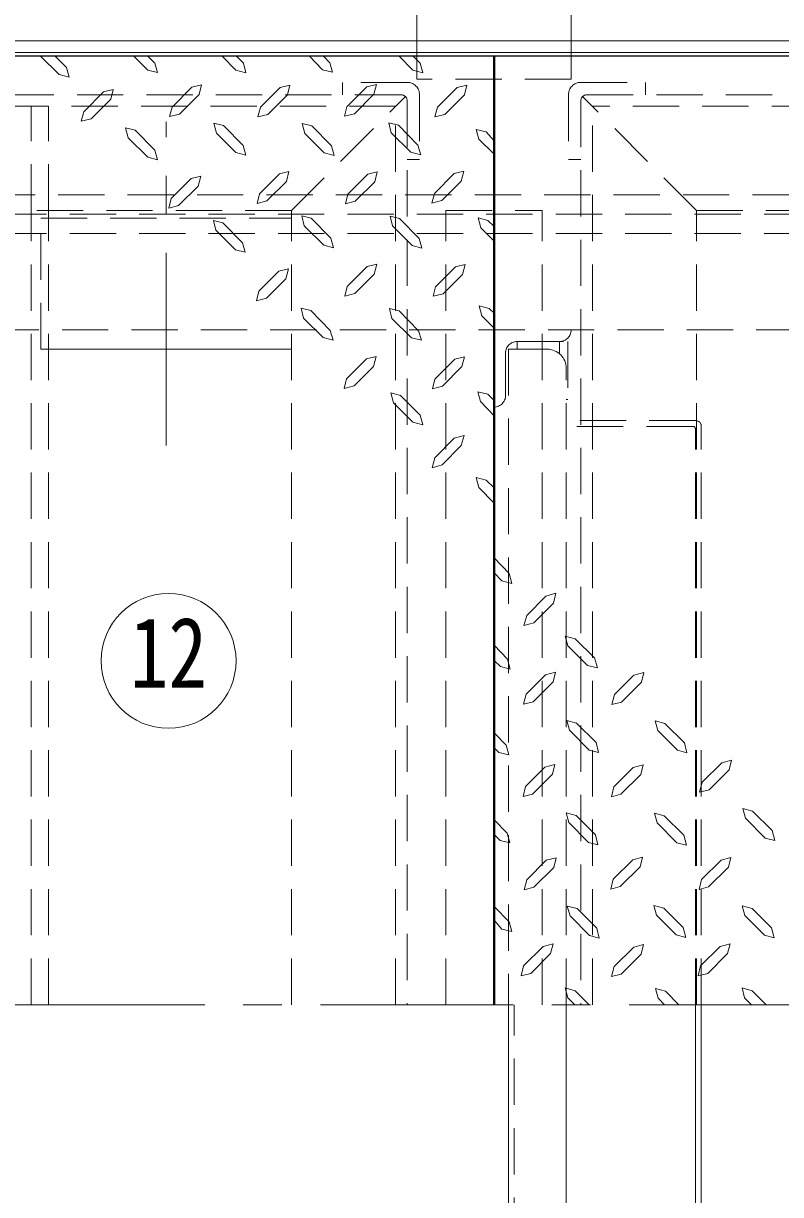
# Model space of a CAD drawing. Units: millimetres at full size, sheet at 1:10; details may follow other scales. Extents: x -2126 to 1924, y -1326 to 1484.
# Drawn here: x -1367 to -1170.7, y 897.3 to 1201 of the extents above; entities that cross this region are included whole.
import ezdxf
from ezdxf.enums import TextEntityAlignment as Align

# ---------------------------------------------------------------- set-up
doc = ezdxf.new("R2010")
doc.units = ezdxf.units.MM
doc.header["$LTSCALE"] = 10
doc.linetypes.add('CHAIN1', pattern=[8, 5, -1, 1, -1])
doc.linetypes.add('DASHED1', pattern=[1.8, 1.2, -0.6])
doc.layers.add('0-0_ﾚｲﾔ1', color=4, linetype='Continuous', lineweight=9)
doc.layers.add('0-6_補助線', color=4, linetype='Continuous', lineweight=9)
doc.styles.add('ＭＳ ゴシック', font='')
doc.styles.get('ＭＳ ゴシック').set_extended_font_data('MS Gothic')

msp = doc.modelspace()

# ---------------------------------------------------------------- linework, layer by layer
at = {"layer": '0-0_ﾚｲﾔ1'}
for p, q in [((-1264.97, 1226.55), (-1264.97, 1196.55)), ((-1224.97, 1226.55), (-1224.97, 1196.55)), ((-1362.52, 1192.55), (-1357.67, 1187.8)), ((-1338.38, 1192.55), (-1334.76, 1188.93)), ((-1334.68, 1192.55), (-1332.92, 1190.78)), ((-1332.92, 1190.78), (-1332.19, 1188.29)), ((-1315.48, 1192.55), (-1311.86, 1188.93)), ((-1311.7, 1192.55), (-1309.93, 1190.78)), ((-1309.93, 1190.78), (-1309.29, 1188.21)), ((-1292.84, 1192.55), (-1289.44, 1189.01)), ((-1289.2, 1192.55), (-1287.51, 1190.86)), ((-1287.51, 1190.86), (-1286.87, 1188.37)), ((-1269.6, 1192.55), (-1265.98, 1188.93)), ((-1265.9, 1192.55), (-1264.13, 1190.78)), ((-1264.13, 1190.78), (-1263.41, 1188.21)), ((-1332.19, 1188.29), (-1334.76, 1188.93)), ((-1309.29, 1188.21), (-1311.86, 1188.93)), ((-1286.87, 1188.37), (-1289.44, 1189.01)), ((-1263.41, 1188.21), (-1265.98, 1188.93)), ((-1326.49, 1177.52), (-1321.43, 1182.58)), ((-1303.59, 1177.44), (-1298.52, 1182.5)), ((-1281.17, 1177.6), (-1276.1, 1182.66)), ((-1257.7, 1177.44), (-1252.64, 1182.5)), ((-1349.39, 1176.31), (-1344.33, 1181.38)), ((-1328.42, 1179.37), (-1329.06, 1176.88)), ((-1305.51, 1179.29), (-1306.16, 1176.8)), ((-1283.1, 1179.45), (-1283.74, 1176.96)), ((-1259.63, 1179.29), (-1260.27, 1176.8)), ((-1351.32, 1178.16), (-1351.96, 1175.67)), ((-1349.39, 1176.31), (-1351.96, 1175.67)), ((-1326.49, 1177.52), (-1329.06, 1176.88)), ((-1303.59, 1177.44), (-1306.16, 1176.8)), ((-1281.17, 1177.6), (-1283.74, 1176.96)), ((-1257.7, 1177.44), (-1260.27, 1176.8)), ((-1339.83, 1171.41), (-1340.47, 1173.98)), ((-1337.98, 1173.34), (-1340.47, 1173.98)), ((-1337.98, 1173.34), (-1332.92, 1168.2)), ((-1316.93, 1172.62), (-1317.57, 1175.19)), ((-1315.08, 1174.55), (-1317.57, 1175.19)), ((-1316.93, 1172.62), (-1311.86, 1167.55)), ((-1315.08, 1174.55), (-1310.01, 1169.4)), ((-1294.02, 1172.54), (-1294.67, 1175.11)), ((-1292.18, 1174.47), (-1294.67, 1175.11)), ((-1294.02, 1172.54), (-1288.96, 1167.47)), ((-1292.18, 1174.47), (-1287.11, 1169.32)), ((-1271.6, 1172.7), (-1272.25, 1175.27)), ((-1269.76, 1174.63), (-1272.25, 1175.27)), ((-1271.6, 1172.7), (-1266.54, 1167.64)), ((-1269.76, 1174.63), (-1264.69, 1169.48)), ((-1247.01, 1172.94), (-1249.59, 1173.58)), ((-1248.86, 1171.01), (-1249.59, 1173.58)), ((-1247.01, 1172.94), (-1244.97, 1170.6)), ((-1339.83, 1171.41), (-1334.76, 1166.35)), ((-1264.69, 1169.48), (-1263.97, 1166.99)), ((-1248.86, 1171.01), (-1244.97, 1167.11)), ((-1332.92, 1168.2), (-1332.19, 1165.71)), ((-1309.29, 1166.91), (-1311.86, 1167.55)), ((-1310.01, 1169.4), (-1309.29, 1166.91)), ((-1286.39, 1166.83), (-1288.96, 1167.47)), ((-1287.11, 1169.32), (-1286.39, 1166.83)), ((-1263.97, 1166.99), (-1266.54, 1167.64)), ((-1332.19, 1165.71), (-1334.76, 1166.35)), ((-1326.73, 1153.81), (-1321.67, 1158.88)), ((-1303.83, 1155.02), (-1298.76, 1160.08)), ((-1280.93, 1154.94), (-1275.86, 1160)), ((-1258.51, 1155.1), (-1253.44, 1160.16)), ((-1328.66, 1155.66), (-1329.3, 1153.17)), ((-1305.76, 1156.87), (-1306.4, 1154.38)), ((-1303.83, 1155.02), (-1306.4, 1154.38)), ((-1282.85, 1156.79), (-1283.5, 1154.3)), ((-1280.93, 1154.94), (-1283.5, 1154.3)), ((-1260.43, 1156.95), (-1261.08, 1154.46)), ((-1258.51, 1155.1), (-1261.08, 1154.46)), ((-1326.73, 1153.81), (-1329.3, 1153.17)), ((-1317.09, 1147.39), (-1317.73, 1149.96)), ((-1315.24, 1149.31), (-1317.73, 1149.96)), ((-1315.24, 1149.31), (-1310.18, 1144.17)), ((-1294.18, 1148.59), (-1294.83, 1151.16)), ((-1292.34, 1150.52), (-1294.83, 1151.16)), ((-1294.18, 1148.59), (-1289.12, 1143.53)), ((-1292.34, 1150.52), (-1287.27, 1145.38)), ((-1271.28, 1148.51), (-1271.93, 1151.08)), ((-1269.43, 1150.44), (-1271.93, 1151.08)), ((-1271.28, 1148.51), (-1266.22, 1143.45)), ((-1269.43, 1150.44), (-1264.37, 1145.3)), ((-1246.53, 1149.96), (-1249.1, 1150.6)), ((-1248.38, 1148.03), (-1249.1, 1150.6)), ((-1246.53, 1149.96), (-1244.97, 1148.39)), ((-1317.09, 1147.39), (-1312.02, 1142.32)), ((-1287.27, 1145.38), (-1286.55, 1142.89)), ((-1264.37, 1145.3), (-1263.65, 1142.8)), ((-1248.38, 1148.03), (-1244.97, 1144.61)), ((-1309.45, 1141.68), (-1312.02, 1142.32)), ((-1310.18, 1144.17), (-1309.45, 1141.68)), ((-1286.55, 1142.89), (-1289.12, 1143.53)), ((-1263.65, 1142.8), (-1266.22, 1143.45)), ((-1281.09, 1130.99), (-1276.02, 1136.05)), ((-1303.99, 1129.79), (-1298.93, 1134.85)), ((-1258.18, 1130.91), (-1253.12, 1135.97)), ((-1305.92, 1131.64), (-1306.56, 1129.14)), ((-1283.01, 1132.84), (-1283.66, 1130.35)), ((-1281.09, 1130.99), (-1283.66, 1130.35)), ((-1260.11, 1132.76), (-1260.76, 1130.27)), ((-1258.18, 1130.91), (-1260.76, 1130.27)), ((-1303.99, 1129.79), (-1306.56, 1129.14)), ((-1294.35, 1124.64), (-1294.99, 1127.22)), ((-1292.5, 1126.57), (-1294.99, 1127.22)), ((-1271.44, 1124.56), (-1272.09, 1127.14)), ((-1269.6, 1126.49), (-1272.09, 1127.14)), ((-1246.21, 1127.14), (-1248.78, 1127.78)), ((-1248.14, 1125.21), (-1248.78, 1127.78)), ((-1246.21, 1127.14), (-1244.97, 1125.89)), ((-1294.35, 1124.64), (-1289.28, 1119.58)), ((-1292.5, 1126.57), (-1287.43, 1121.43)), ((-1271.44, 1124.56), (-1266.38, 1119.5)), ((-1269.6, 1126.49), (-1264.53, 1121.35)), ((-1248.14, 1125.21), (-1244.97, 1122.03)), ((-1287.43, 1121.43), (-1286.71, 1118.94)), ((-1264.53, 1121.35), (-1263.81, 1118.86)), ((-1286.71, 1118.94), (-1289.28, 1119.58)), ((-1263.81, 1118.86), (-1266.38, 1119.5)), ((-1362.47, 1116.55), (-1297.47, 1116.55)), ((-1281.25, 1107.05), (-1276.18, 1112.11)), ((-1258.35, 1106.97), (-1253.28, 1112.03)), ((-1283.18, 1108.89), (-1283.82, 1106.4)), ((-1260.27, 1108.81), (-1260.92, 1106.32)), ((-1281.25, 1107.05), (-1283.82, 1106.4)), ((-1258.35, 1106.97), (-1260.92, 1106.32)), ((-1269.19, 1104.55), (-1271.76, 1105.2)), ((-1271.04, 1102.63), (-1271.76, 1105.2)), ((-1271.04, 1102.63), (-1265.98, 1097.64)), ((-1269.19, 1104.55), (-1264.13, 1099.49)), ((-1246.61, 1104.88), (-1249.18, 1105.52)), ((-1248.46, 1102.95), (-1249.18, 1105.52)), ((-1248.46, 1102.95), (-1244.97, 1099.31)), ((-1246.61, 1104.88), (-1244.97, 1103.23)), ((-1263.41, 1096.92), (-1265.98, 1097.64)), ((-1264.13, 1099.49), (-1263.41, 1096.92)), ((-1260.35, 1088.4), (-1255.29, 1093.47)), ((-1258.43, 1086.55), (-1253.44, 1091.62)), ((-1260.35, 1088.4), (-1261, 1085.83)), ((-1258.43, 1086.55), (-1261, 1085.83)), ((-1247.01, 1082.62), (-1249.59, 1083.26)), ((-1248.86, 1080.69), (-1249.59, 1083.26)), ((-1247.01, 1082.62), (-1244.97, 1080.57)), ((-1248.86, 1080.69), (-1244.97, 1076.64)), ((-1241.07, 1058.4), (-1244.97, 1062.46)), ((-1242.92, 1056.47), (-1244.97, 1058.52)), ((-1241.07, 1058.4), (-1240.35, 1055.83)), ((-1242.92, 1056.47), (-1240.35, 1055.83)), ((-1231.51, 1052.54), (-1236.49, 1047.47)), ((-1231.51, 1052.54), (-1228.93, 1053.26)), ((-1229.58, 1050.69), (-1228.93, 1053.26)), ((-1229.58, 1050.69), (-1234.64, 1045.63)), ((-1226.52, 1042.17), (-1223.95, 1041.45)), ((-1225.8, 1039.6), (-1226.52, 1042.17)), ((-1241.47, 1036.14), (-1244.97, 1039.78)), ((-1220.74, 1034.54), (-1225.8, 1039.6)), ((-1218.89, 1036.47), (-1223.95, 1041.45)), ((-1243.32, 1034.22), (-1244.97, 1035.86)), ((-1241.47, 1036.14), (-1240.75, 1033.57)), ((-1218.89, 1036.47), (-1218.17, 1033.89)), ((-1243.32, 1034.22), (-1240.75, 1033.57)), ((-1231.59, 1032.13), (-1229.01, 1032.77)), ((-1229.66, 1030.28), (-1229.01, 1032.77)), ((-1220.74, 1034.54), (-1218.17, 1033.89)), ((-1231.59, 1032.13), (-1236.65, 1027.06)), ((-1208.68, 1032.05), (-1213.75, 1026.98)), ((-1208.68, 1032.05), (-1206.11, 1032.69)), ((-1206.76, 1030.2), (-1206.11, 1032.69)), ((-1226.12, 1020.23), (-1223.55, 1019.59)), ((-1225.4, 1017.74), (-1226.12, 1020.23)), ((-1220.34, 1012.6), (-1225.4, 1017.74)), ((-1218.49, 1014.53), (-1223.55, 1019.59)), ((-1203.22, 1020.15), (-1200.65, 1019.51)), ((-1202.5, 1017.66), (-1203.22, 1020.15)), ((-1197.43, 1012.52), (-1202.5, 1017.66)), ((-1195.59, 1014.45), (-1200.65, 1019.51)), ((-1241.79, 1013.89), (-1244.97, 1017.06)), ((-1218.49, 1014.53), (-1217.85, 1011.96)), ((-1243.72, 1011.96), (-1244.97, 1013.2)), ((-1243.72, 1011.96), (-1241.15, 1011.31)), ((-1241.79, 1013.89), (-1241.15, 1011.31)), ((-1220.34, 1012.6), (-1217.85, 1011.96)), ((-1197.43, 1012.52), (-1194.94, 1011.88)), ((-1195.59, 1014.45), (-1194.94, 1011.88)), ((-1231.75, 1008.18), (-1229.18, 1008.82)), ((-1229.82, 1006.33), (-1229.18, 1008.82)), ((-1208.85, 1008.1), (-1206.27, 1008.74)), ((-1206.92, 1006.25), (-1206.27, 1008.74)), ((-1185.94, 1009.3), (-1191.01, 1004.24)), ((-1185.94, 1009.3), (-1183.37, 1009.95)), ((-1184.01, 1007.46), (-1183.37, 1009.95)), ((-1231.75, 1008.18), (-1236.81, 1003.12)), ((-1208.85, 1008.1), (-1213.91, 1003.04)), ((-1180.48, 997.41), (-1177.91, 996.77)), ((-1179.76, 994.92), (-1180.48, 997.41)), ((-1172.85, 991.71), (-1177.91, 996.77)), ((-1241.55, 991.06), (-1244.97, 994.48)), ((-1226.28, 996.29), (-1223.71, 995.64)), ((-1225.56, 993.8), (-1226.28, 996.29)), ((-1220.5, 988.65), (-1225.56, 993.8)), ((-1218.65, 990.58), (-1223.71, 995.64)), ((-1203.38, 996.21), (-1200.81, 995.56)), ((-1202.66, 993.72), (-1203.38, 996.21)), ((-1197.6, 988.57), (-1202.66, 993.72)), ((-1195.75, 990.5), (-1200.81, 995.56)), ((-1174.69, 989.78), (-1179.76, 994.92)), ((-1243.4, 989.14), (-1244.97, 990.7)), ((-1241.55, 991.06), (-1240.83, 988.49)), ((-1218.65, 990.58), (-1218.01, 988.01)), ((-1195.75, 990.5), (-1195.1, 987.93)), ((-1172.85, 991.71), (-1172.2, 989.14)), ((-1243.4, 989.14), (-1240.83, 988.49)), ((-1220.5, 988.65), (-1218.01, 988.01)), ((-1197.6, 988.57), (-1195.1, 987.93)), ((-1174.69, 989.78), (-1172.2, 989.14)), ((-1231.43, 983.99), (-1228.85, 984.64)), ((-1229.5, 982.14), (-1228.85, 984.64)), ((-1209.01, 984.15), (-1214.07, 979.09)), ((-1209.01, 984.15), (-1206.43, 984.8)), ((-1207.08, 982.3), (-1206.43, 984.8)), ((-1186.1, 984.07), (-1183.53, 984.72)), ((-1184.18, 982.22), (-1183.53, 984.72)), ((-1231.43, 983.99), (-1236.49, 978.93)), ((-1186.1, 984.07), (-1191.17, 979.01)), ((-1225.96, 972.1), (-1223.39, 971.46)), ((-1225.24, 969.61), (-1225.96, 972.1)), ((-1203.54, 972.26), (-1200.97, 971.62)), ((-1202.82, 969.77), (-1203.54, 972.26)), ((-1180.64, 972.18), (-1178.07, 971.54)), ((-1179.92, 969.69), (-1180.64, 972.18)), ((-1241.07, 968.08), (-1244.97, 971.98)), ((-1220.18, 964.47), (-1225.24, 969.61)), ((-1218.33, 966.39), (-1223.39, 971.46)), ((-1197.76, 964.63), (-1202.82, 969.77)), ((-1195.91, 966.55), (-1200.97, 971.62)), ((-1174.85, 964.55), (-1179.92, 969.69)), ((-1173.01, 966.47), (-1178.07, 971.54)), ((-1242.92, 966.15), (-1244.97, 968.49)), ((-1242.92, 966.15), (-1240.35, 965.51)), ((-1241.07, 968.08), (-1240.35, 965.51)), ((-1218.33, 966.39), (-1217.68, 963.82)), ((-1195.91, 966.55), (-1195.26, 963.98)), ((-1173.01, 966.47), (-1172.36, 963.9)), ((-1220.18, 964.47), (-1217.68, 963.82)), ((-1197.76, 964.63), (-1195.26, 963.98)), ((-1174.85, 964.55), (-1172.36, 963.9)), ((-1232.23, 961.65), (-1237.29, 956.59)), ((-1232.23, 961.65), (-1229.66, 962.3)), ((-1230.3, 959.8), (-1229.66, 962.3)), ((-1208.76, 961.49), (-1213.83, 956.43)), ((-1208.76, 961.49), (-1206.19, 962.14)), ((-1206.84, 959.64), (-1206.19, 962.14)), ((-1186.35, 961.65), (-1191.41, 956.59)), ((-1186.35, 961.65), (-1183.77, 962.3)), ((-1184.42, 959.8), (-1183.77, 962.3)), ((-1226.52, 950.89), (-1223.95, 950.16)), ((-1225.8, 948.31), (-1226.52, 950.89)), ((-1180.64, 950.89), (-1178.07, 950.16)), ((-1180, 948.31), (-1180.64, 950.89)), ((-1224.03, 946.55), (-1225.8, 948.31)), ((-1220.34, 946.55), (-1223.95, 950.16)), ((-1203.06, 950.72), (-1200.49, 950.08)), ((-1202.42, 948.23), (-1203.06, 950.72)), ((-1200.73, 946.55), (-1202.42, 948.23)), ((-1197.09, 946.55), (-1200.49, 950.08)), ((-1178.23, 946.55), (-1180, 948.31)), ((-1174.45, 946.55), (-1178.07, 950.16)), ((-1192.72, 946.55), (-1192.72, 797.3)), ((-1191.22, 946.55), (-1191.22, 796.55))]:
    msp.add_line(p, q, dxfattribs=at)
at = {"layer": '0-0_ﾚｲﾔ1', "color": 7, "lineweight": 18}
for p, q in [((-819.97, 1196.55), (-1669.97, 1196.55)), ((-822.97, 1193.55), (-1666.97, 1193.55)), ((-1241.22, 776.55), (-1241.22, 946.55)), ((-1226.22, 946.55), (-1226.22, 781.55))]:
    msp.add_line(p, q, dxfattribs=at)
at = {"layer": '0-0_ﾚｲﾔ1', "linetype": 'DASHED1'}
for p, q in [((-1264.97, 1196.55), (-1264.97, 1186.55)), ((-1224.97, 1196.55), (-1224.97, 1186.55)), ((-1284.27, 1185.75), (-1284.27, 1182.55)), ((-1267.47, 1185.75), (-1284.27, 1185.75)), ((-1224.97, 1186.55), (-1264.97, 1186.55)), ((-1222.47, 1185.75), (-1205.67, 1185.75)), ((-1205.67, 1185.75), (-1205.67, 1182.55)), ((-1264.27, 1182.55), (-1264.27, 1165.75)), ((-1225.67, 1182.55), (-1225.67, 1165.75)), ((-1270.47, 1179.55), (-1652.97, 1179.55)), ((-1364.97, 1152.55), (-1364.97, 1179.55)), ((-1360.47, 1152.55), (-1360.47, 1179.55)), ((-1270.47, 946.55), (-1270.47, 1179.55)), ((-836.97, 1179.55), (-1219.47, 1179.55)), ((-1219.47, 946.55), (-1219.47, 1179.55)), ((-1267.47, 1165.75), (-1264.27, 1165.75)), ((-1222.47, 1165.75), (-1225.67, 1165.75)), ((-859.97, 1156.55), (-1629.97, 1156.55)), ((-1624.97, 1151.55), (-864.97, 1151.55)), ((-1624.97, 1146.55), (-864.97, 1146.55)), ((-1244.97, 1101.55), (-1244.97, 1121.55)), ((-1238.97, 1118.55), (-1225.84, 1118.55)), ((-1238.97, 1116.55), (-1238.97, 1118.55)), ((-1227.97, 1118.55), (-1227.97, 1115.35)), ((-1225.84, 1118.55), (-1225.84, 1103.55)), ((-1241.97, 1115.55), (-1241.97, 1104.55)), ((-1231.22, 1116.55), (-1241.22, 1116.55)), ((-1241.22, 1116.55), (-1241.22, 946.55)), ((-1226.22, 946.55), (-1226.22, 1111.55)), ((-1226.22, 1103.55), (-1225.84, 1103.55)), ((-1192.72, 1098.05), (-1226.22, 1098.05)), ((-1193.47, 1096.55), (-1226.22, 1096.55)), ((-1191.22, 946.55), (-1191.22, 1096.55)), ((-1192.72, 946.55), (-1192.72, 1095.8)), ((-1239.72, 776.55), (-1239.72, 946.55))]:
    msp.add_line(p, q, dxfattribs=at)
at = {"layer": '0-0_ﾚｲﾔ1', "color": 5, "lineweight": 25}
msp.add_line((-823.97, 1192.55), (-1665.97, 1192.55), dxfattribs=at)
at = {"layer": '0-0_ﾚｲﾔ1', "color": 1, "lineweight": 40}
msp.add_line((-1244.97, 946.55), (-1244.97, 1192.55), dxfattribs=at)
at = {"layer": '0-0_ﾚｲﾔ1', "color": 7, "linetype": 'DASHED1', "lineweight": 18}
for p, q in [((-1269.07, 1182.55), (-1655.97, 1182.55)), ((-1297.47, 1152.55), (-1267.93, 1182.08)), ((-1192.47, 1152.55), (-1222, 1182.08)), ((-1220.87, 1182.55), (-835.57, 1182.55)), ((-1267.47, 1180.95), (-1267.47, 946.55)), ((-1222.47, 1180.95), (-1222.47, 946.55)), ((-1297.47, 1152.55), (-1625.97, 1152.55)), ((-1364.97, 946.55), (-1364.97, 1152.55)), ((-1360.47, 946.55), (-1360.47, 1152.55)), ((-1297.47, 946.55), (-1297.47, 1152.55)), ((-1257.47, 1152.55), (-1232.47, 1152.55)), ((-1257.47, 946.55), (-1257.47, 1152.55)), ((-1232.47, 946.55), (-1232.47, 1152.55)), ((-1192.47, 1152.55), (-863.97, 1152.55)), ((-1192.47, 946.55), (-1192.47, 1152.55))]:
    msp.add_line(p, q, dxfattribs=at)
at = {"layer": '0-0_ﾚｲﾔ1', "linetype": 'CHAIN1'}
msp.add_line((-2009.97, 946.55), (-474.97, 946.55), dxfattribs=at)
at = {"layer": '0-0_ﾚｲﾔ1'}
for points in [[(-1358.71, 1192.55), (-1355.82, 1189.65), (-1355.1, 1187.08), (-1357.67, 1187.8)], [(-1328.42, 1179.37), (-1323.27, 1184.51), (-1320.78, 1185.15), (-1321.43, 1182.58)], [(-1305.51, 1179.29), (-1300.37, 1184.43), (-1297.88, 1185.07), (-1298.52, 1182.5)], [(-1283.1, 1179.45), (-1277.95, 1184.59), (-1275.46, 1185.23), (-1276.1, 1182.66)], [(-1259.63, 1179.29), (-1254.49, 1184.43), (-1252, 1185.07), (-1252.64, 1182.5)], [(-1351.32, 1178.16), (-1346.18, 1183.3), (-1343.68, 1183.95), (-1344.33, 1181.38)], [(-1328.66, 1155.66), (-1323.51, 1160.8), (-1321.02, 1161.45), (-1321.67, 1158.88)], [(-1305.76, 1156.87), (-1300.61, 1162.01), (-1298.12, 1162.65), (-1298.76, 1160.08)], [(-1282.85, 1156.79), (-1277.71, 1161.93), (-1275.22, 1162.57), (-1275.86, 1160)], [(-1260.43, 1156.95), (-1255.29, 1162.09), (-1252.8, 1162.73), (-1253.44, 1160.16)], [(-1305.92, 1131.64), (-1300.77, 1136.78), (-1298.28, 1137.42), (-1298.93, 1134.85)], [(-1283.01, 1132.84), (-1277.87, 1137.98), (-1275.38, 1138.63), (-1276.02, 1136.05)], [(-1260.11, 1132.76), (-1254.97, 1137.9), (-1252.48, 1138.55), (-1253.12, 1135.97)], [(-1283.18, 1108.89), (-1278.03, 1114.04), (-1275.54, 1114.68), (-1276.18, 1112.11)], [(-1260.27, 1108.81), (-1255.13, 1113.96), (-1252.64, 1114.6), (-1253.28, 1112.03)], [(-1255.29, 1093.47), (-1252.72, 1094.19), (-1253.44, 1091.62)], [(-1234.64, 1045.63), (-1237.21, 1044.9), (-1236.49, 1047.47)], [(-1229.66, 1030.28), (-1234.8, 1025.14), (-1237.29, 1024.49), (-1236.65, 1027.06)], [(-1206.76, 1030.2), (-1211.9, 1025.05), (-1214.39, 1024.41), (-1213.75, 1026.98)], [(-1229.82, 1006.33), (-1234.96, 1001.19), (-1237.45, 1000.55), (-1236.81, 1003.12)], [(-1206.92, 1006.25), (-1212.06, 1001.11), (-1214.55, 1000.47), (-1213.91, 1003.04)], [(-1184.01, 1007.46), (-1189.16, 1002.31), (-1191.65, 1001.67), (-1191.01, 1004.24)], [(-1229.5, 982.14), (-1234.64, 977), (-1237.13, 976.36), (-1236.49, 978.93)], [(-1207.08, 982.3), (-1212.22, 977.16), (-1214.71, 976.52), (-1214.07, 979.09)], [(-1184.18, 982.22), (-1189.32, 977.08), (-1191.81, 976.44), (-1191.17, 979.01)], [(-1230.3, 959.8), (-1235.44, 954.66), (-1237.93, 954.02), (-1237.29, 956.59)], [(-1206.84, 959.64), (-1211.98, 954.5), (-1214.47, 953.86), (-1213.83, 956.43)], [(-1184.42, 959.8), (-1189.56, 954.66), (-1192.05, 954.02), (-1191.41, 956.59)]]:
    msp.add_lwpolyline(points, dxfattribs=at)
at = {"layer": '0-0_ﾚｲﾔ1', "linetype": 'DASHED1'}
msp.add_lwpolyline([(-894.97, 946.55), (-894.97, 1121.55), (-1594.97, 1121.55)], dxfattribs=at)
at = {"layer": '0-0_ﾚｲﾔ1', "color": 7, "lineweight": 18}
msp.add_circle((-1329.35, 1035.73), 17.5, dxfattribs=at)
at = {"layer": '0-0_ﾚｲﾔ1', "linetype": 'DASHED1'}
for centre, radius, start, end in [((-1267.47, 1182.55), 3.2, 0, 90), ((-1222.47, 1182.55), 3.2, 90, 180), ((-1227.97, 1121.55), 3, 270, 0), ((-1238.97, 1115.55), 3, 90, 180), ((-1231.22, 1111.55), 5, 0, 90), ((-1244.97, 1104.55), 3, 270, 0), ((-1193.47, 1095.8), 0.75, 0, 90), ((-1192.72, 1096.55), 1.5, 0, 90)]:
    msp.add_arc(centre, radius, start, end, dxfattribs=at)
at = {"layer": '0-0_ﾚｲﾔ1', "color": 7, "linetype": 'DASHED1', "lineweight": 18}
for centre, start, end in [((-1269.07, 1180.95), 0, 90), ((-1220.87, 1180.95), 90, 180)]:
    msp.add_arc(centre, 1.6, start, end, dxfattribs=at)
at = {"layer": '0-6_補助線', "linetype": 'CHAIN1'}
msp.add_line((-1329.97, 1091.55), (-1329.97, 1175.55), dxfattribs=at)
at = {"layer": '0-6_補助線', "linetype": 'DASHED1'}
for p, q in [((-1362.47, 1150.55), (-1297.47, 1150.55)), ((-1362.47, 1116.55), (-1362.47, 1150.55))]:
    msp.add_line(p, q, dxfattribs=at)

# ---------------------------------------------------------------- texts
at = {"layer": '0-0_ﾚｲﾔ1', "color": 7, "style": 'ＭＳ ゴシック', "width": 0.8}
msp.add_text('12', height=18.33, dxfattribs=at).set_placement((-1339.35, 1023.23), align=Align.BOTTOM_LEFT)

doc.saveas('drawing.dxf')
